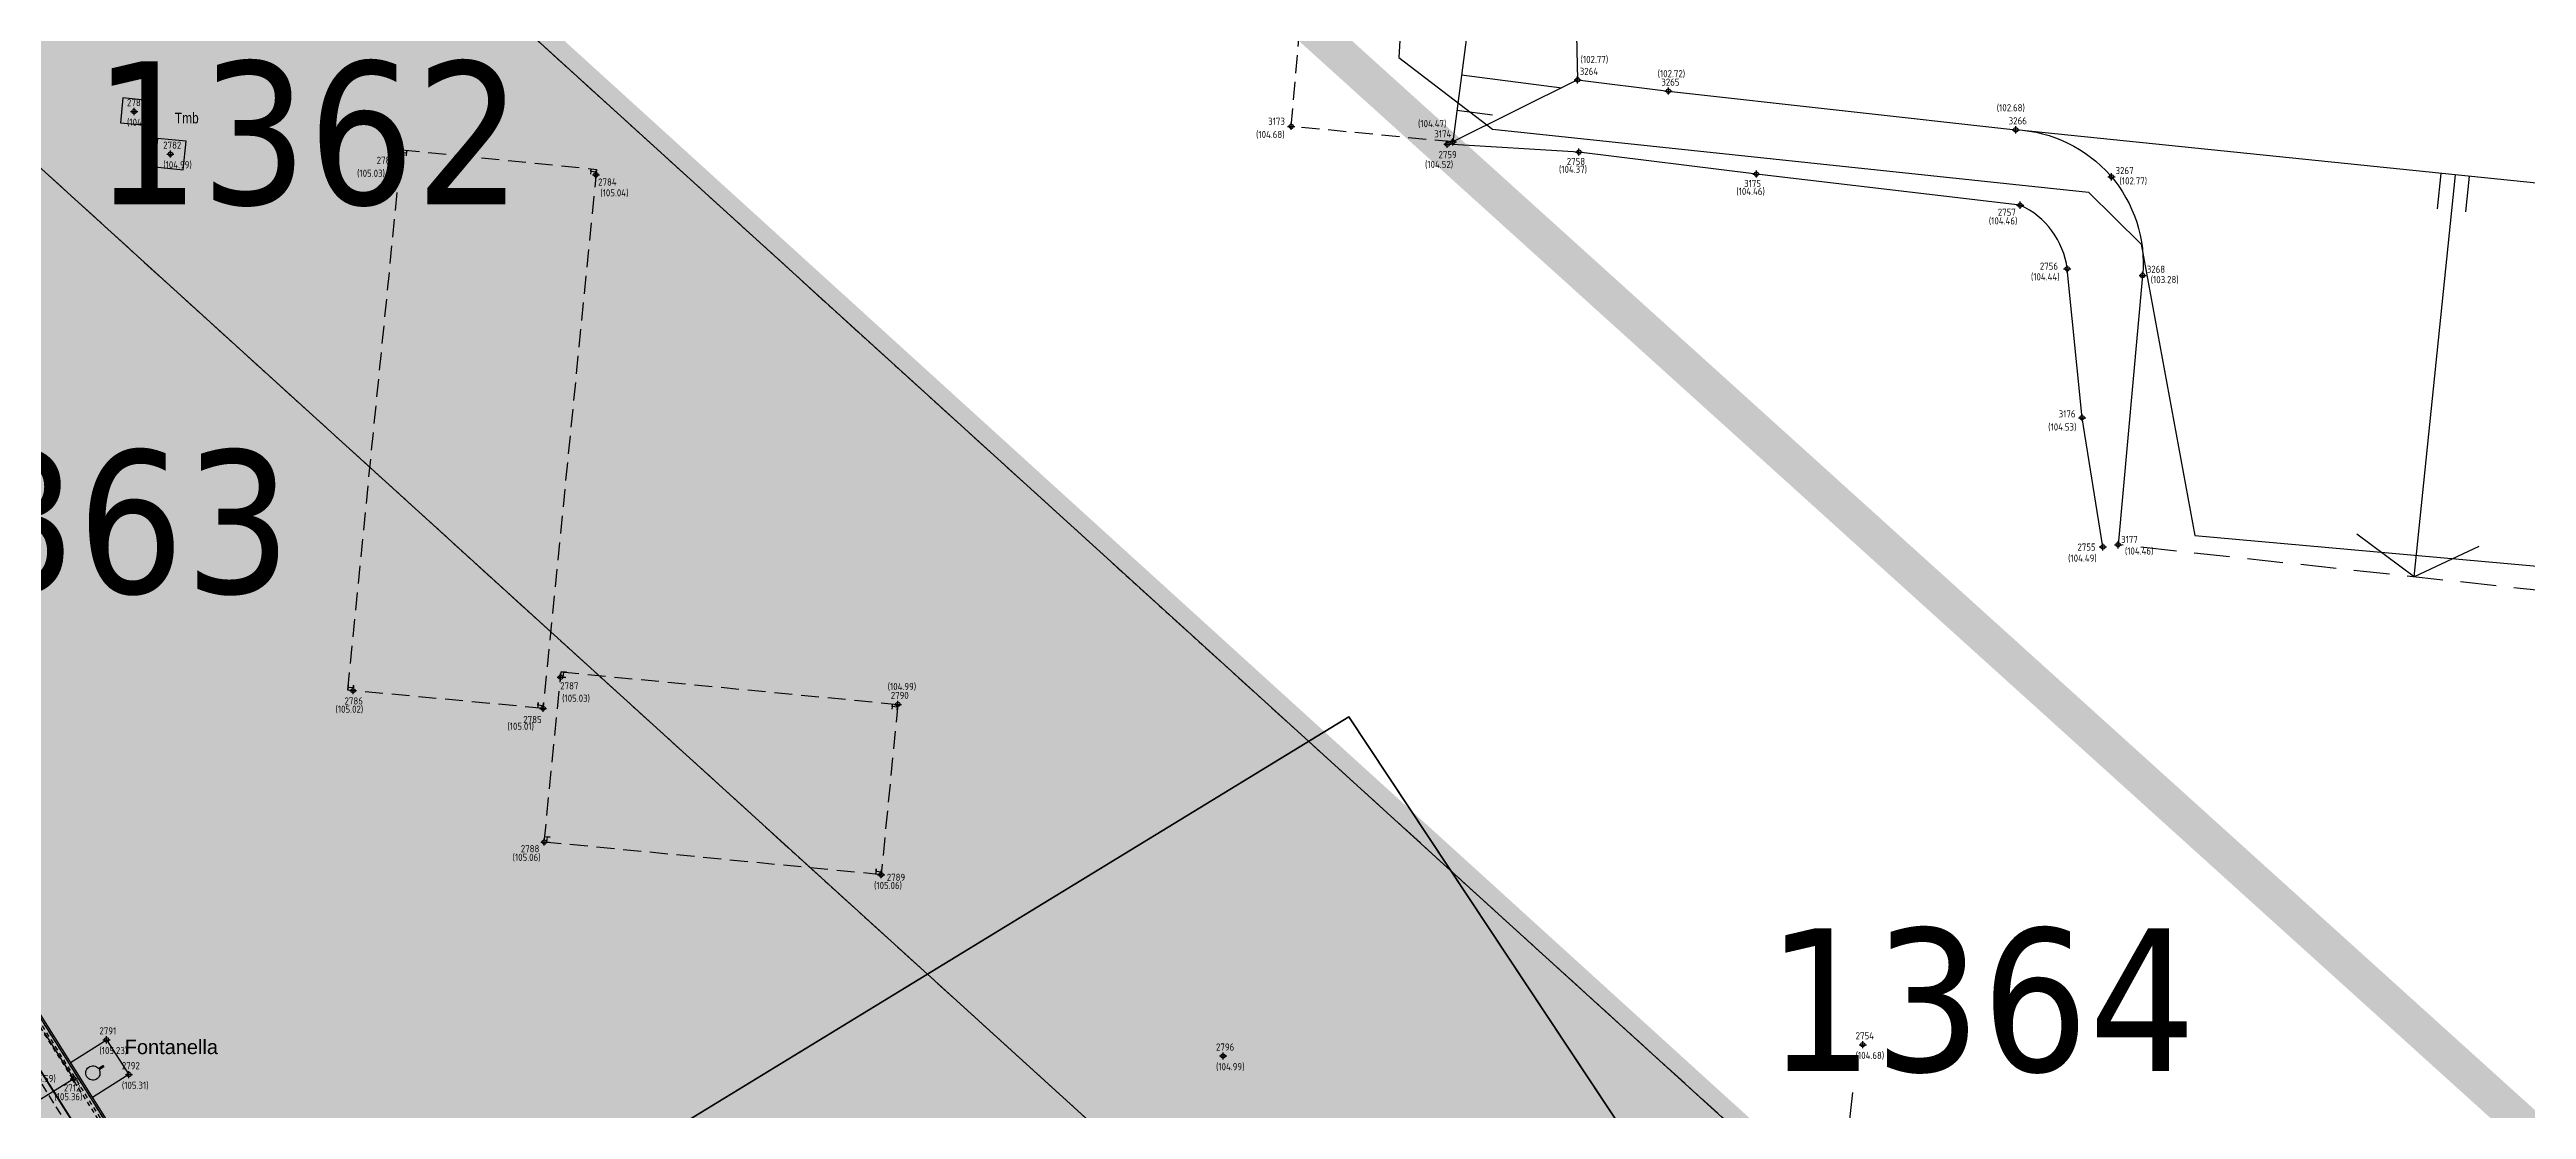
# Model space of a CAD drawing. Extents: x 9555 to 11275, y -8412 to -6382.
# Drawn here: x 10487.6 to 10556.9, y -7836.1 to -7806.4 of the extents above; entities that cross this region are included whole.
import ezdxf
from ezdxf.enums import TextEntityAlignment as Align

# ---------------------------------------------------------------- set-up
doc = ezdxf.new("R2010")
doc.units = 0
doc.header["$MEASUREMENT"] = 0
doc.header["$XCLIPFRAME"] = 2
doc.header["$PDMODE"] = 33
doc.header["$PDSIZE"] = 0.12
for name, pattern in [('DASHED', [0.75, 0.5, -0.25]), ('DASHEDX2', [1.5, 1, -0.5]), ('HIDDEN', [0.375, 0.25, -0.125]), ('HIDDEN2', [0.1875, 0.125, -0.0625]), ('PHANTOM2', [1.25, 0.625, -0.125, 0.125, -0.125, 0.125, -0.125]), ('TRATTEGGIATA', [0.75, 0.5, -0.25])]:
    doc.linetypes.add(name, pattern=pattern)
doc.layers.get('0').update_dxf_attribs({"color": 53, "lineweight": 50})
for name, color, linetype in [('01_PROG', 7, 'Continuous'), ('02_CAT', 7, 'Continuous'), ('Conf Lotti-Retino', 253, 'Continuous'), ('Conf Lotti_xLIMITE Comparto', 30, 'DASHEDX2'), ('Fgl-Cat_Txt-DivisioneAllegati', 161, 'DASHEDX2'), ('GEI-Nome_P', 6, 'Continuous'), ('GEI-Punti', 7, 'Continuous'), ('Gei-Punti_3D', 3, 'Continuous'), ('GEI-Quote_P', 3, 'Continuous'), ('GEI-Simboli', 6, 'Continuous'), ('Immagine', 181, 'Continuous'), ('Ril-Fabbr-Tettoia', 7, 'HIDDEN'), ('Ril-Fontanella', 4, 'Continuous'), ('Ril-Strada', 4, 'Continuous'), ('Ril-struttura_Ferro', 4, 'Continuous'), ('Ril-Tombino', 5, 'Continuous'), ('Ril-Vasca', 6, 'Continuous'), ('Ril_PQ1-Ciglio', 72, 'Continuous'), ('Ril_PQ1-Piede', 74, 'Continuous'), ('Ril_PQ1-Scarpate', 65, 'Continuous')]:
    doc.layers.add(name, color=color, linetype=linetype)
for name, color, linetype, lineweight in [('Conf Lotti', 2, 'PHANTOM2', 30), ('Fgl.957D_Estratto', 162, 'Continuous', 30), ('Fgl.958_Estratto', 190, 'Continuous', 30), ('Fr01 Fgl. 957D', 140, 'Continuous', 30), ('Fr03 Fgl. 958', 160, 'Continuous', 30), ('x Area Rilievo', 1, 'Continuous', 15)]:
    doc.layers.add(name, color=color, linetype=linetype, lineweight=lineweight)
doc.layers.add('Gei-Nome_p(OFF)', color=251, linetype='Continuous', plot=False)
doc.styles.add('Arial', font='arial.ttf')
doc.styles.add('HELVLA', font='helvl', dxfattribs={"width": 0.8})
doc.styles.get("Standard").update_dxf_attribs({"font": 'isocp.shx'})
doc.styles.add('Tahoma', font='tahoma.ttf')
picture_1 = doc.add_image_def('image1.png', size_in_pixel=(3510, 4950))
picture_2 = doc.add_image_def('image3.png', size_in_pixel=(3510, 4950))

# ---------------------------------------------------------------- blocks, each defined once
blk = doc.blocks.new('20043-1_Prog-Confini')
at = {"layer": 'Conf Lotti-Retino'}
h = blk.add_hatch(color=256, dxfattribs=at)
h.paths.add_polyline_path([(10440.90416144596, -7860.83060032168), (10481.5942124453, -7897.834921010903), (10443.95534884731, -7939.222717106983), (10455.05263548401, -7949.314804568148), (10501.47623780322, -7898.267286041699), (10547.18877136976, -7848.001660636663), (10411.9695062309, -7725.030641243258), (10340.57834246114, -7745.229577507136), (10225.51241240563, -7871.756384511547), (10219.57166360702, -7866.353752460756), (10165.52391621495, -7925.784801506587), (10195.69424327256, -7953.179523551184), (10249.90677393372, -8002.481449223193), (10270.62170846128, -8021.320012004217), (10278.89737695264, -8012.22006439802), (10188.63944448483, -7930.137751995549), (10307.72607652135, -7799.189769688855), (10366.91160524755, -7853.014236146046), (10397.9840078288, -7881.272081036064), (10388.56467752741, -7891.62960208233), (10401.88142326459, -7903.740108648259)])
h.paths.add_polyline_path([(10406.0576788046, -7872.394254370962), (10374.9852742804, -7844.136407866004), (10315.79974545998, -7790.311941612686), (10347.14732855373, -7755.842054370059), (10408.82520196826, -7738.391331224433), (10442.93861544669, -7769.414730339371), (10528.01781476451, -7846.787402484451), (10491.68629990599, -7886.737634374716), (10437.67950494375, -7837.622808733126)], flags=16)
blk.add_hatch(color=41, dxfattribs=at).paths.add_polyline_path([(10374.9852742804, -7844.136407866004), (10442.93861544669, -7769.414730339371), (10528.01781476451, -7846.787402484451), (10491.68629990599, -7886.737634374716), (10437.67950494375, -7837.622808733126), (10406.0576788046, -7872.394254370962)])
at = {"layer": 'Conf Lotti'}
for p, q in [((10547.18877136976, -7848.001660636663), (10411.9695062309, -7725.030641243259)), ((10408.82520196826, -7738.391331224434), (10528.01781476451, -7846.78740248445))]:
    blk.add_line(p, q, dxfattribs=at)
at = {"layer": 'Conf Lotti_xLIMITE Comparto', "const_width": 1}
blk.add_lwpolyline([(10220.16127169158, -8076.806445670572), (10388.56467752741, -7891.629602082331), (10442.57147426394, -7940.744429337481), (10443.95534884731, -7939.222717106983), (10542.72119990987, -8029.042295507654), (10562.90537483127, -8006.847722235286), (10508.8985798685, -7957.732896593227), (10535.13800726631, -7928.879951339147), (10501.47623780322, -7898.267286041699), (10547.18877136976, -7848.001660636663), (10411.9695062309, -7725.030641243259), (10340.57834246114, -7745.229577507138), (10225.51241240563, -7871.756384511547), (10219.57166360702, -7866.353752460757), (10165.52391621495, -7925.784801506588), (10195.69424327256, -7953.179523551185), (10145.19012518152, -8008.626232577647)], close=True, dxfattribs=at)
blk = doc.blocks.new('-Fgl. 957D Estratto Foglio Intero_PostFR1')
at = {"layer": 'Immagine'}
image = blk.add_image(picture_1, insert=(10047.10652658358, -8052.467191756538), size_in_units=(594.3230901945512, 838.1479477102646), rotation=0.0016211727915770014, dxfattribs=at)
image.set_boundary_path([(307.5021249750134, 335.1810387049118), (3170.119478927532, 4586.921474975607)])
image.dxf.flags = 15
blk = doc.blocks.new('-Fgl. 958 Estratto Foglio Intero_PostFR3')
at = {"layer": 'Immagine'}
image = blk.add_image(picture_2, insert=(9716.786041246873, -8308.17513906339), size_in_units=(1485.8142875308895, 2095.3791234409982), rotation=-0.001043539486264, dxfattribs=at)
image.set_boundary_path([(486.9858317041253, 415.0435325266662), (2987.88009123626, 4584.843253445799)])
image.dxf.flags = 15
blk = doc.blocks.new('- Fogli_Unione (Estratti_20043_SpostatoComeAll.957E_SuRIL_PostFR1-FR2-FR3 (2021-02-08)')
for name in ['-Fgl. 958 Estratto Foglio Intero_PostFR3', '-Fgl. 957D Estratto Foglio Intero_PostFR1']:
    blk.add_blockref(name, (0, 0))
blk = doc.blocks.new('2493-1_PostFRAZ')
at = {"layer": 'Fgl-Cat_Txt-DivisioneAllegati', "const_width": 2}
blk.add_lwpolyline([(10572.91134420685, -7653.146985558054), (10492.34785894134, -7694.231719670094), (10459.62728548191, -7713.257951850282), (10450.28851737925, -7723.462419242983), (10434.96734342231, -7756.535230837614), (10492.70271197968, -7847.201382217946), (10523.86931551658, -7828.666211695693), (10559.90550008852, -7882.43428919164)], dxfattribs=at)
at = {"layer": 'Fgl.957D_Estratto'}
blk.add_lwpolyline([(10562.24288654445, -7882.954484898628), (10523.91508266357, -7825.123282965261), (10492.97729123621, -7844.02864983664), (10436.8686949282, -7755.148285340983), (10440.02822577267, -7747.644624432681), (10447.52023338362, -7731.879156696837), (10451.89109081936, -7724.536595822608), (10455.42526585608, -7719.708280208923), (10460.55087177335, -7714.471819567769), (10465.3673225614, -7710.819585009283), (10493.0000189699, -7695.39045584407), (10558.94543207558, -7661.726184453651), (10572.58996468731, -7655.002871725294), (10334.26869687568, -7271.191968702045), (10110.60526551605, -7513.986580718385), (10171.0342675759, -7684.741549265338), (10180.59672116508, -7692.362932777543), (10223.22747420712, -7729.645648423983), (10232.61221798256, -7734.871073889092), (10198.60251769376, -7762.910695947465), (10230.94279789509, -7853.850022477744)], dxfattribs=at)
at = {"layer": 'Fgl.958_Estratto'}
blk.add_lwpolyline([(10572.58996468731, -7655.002871725294), (10558.94543207558, -7661.726184453651), (10493.0000189699, -7695.39045584407), (10465.3673225614, -7710.819585009283), (10460.55087177335, -7714.471819567769), (10455.42526585608, -7719.708280208923), (10451.89109081936, -7724.536595822608), (10447.52023338362, -7731.879156696837), (10440.02822577267, -7747.644624432681), (10436.8686949282, -7755.148285340983), (10492.97729123621, -7844.02864983664), (10523.9150826636, -7825.123282965309), (10562.24288654445, -7882.954484898628), (10603.55413181223, -7945.284772326779), (10619.42577811035, -7968.789662234497), (10623.96964949587, -7975.196771258089), (10645.66260913275, -8006.5326801698), (10670.76010307028, -8043.612982856872), (10703.01754331994, -8097.083766056017)], dxfattribs=at)
blk.add_lwpolyline([(10498.36438095934, -7749.3172743205), (10496.88264199482, -7766.965895097385), (10526.59571389798, -7784.730564442938), (10525.32068963946, -7806.659735162631), (10527.93429101859, -7808.670365241812), (10544.62110372837, -7810.436508009248), (10546.09042225894, -7811.888676361738), (10547.59618719626, -7820.052568737513), (10563.74381695843, -7821.491495861453), (10566.62533076928, -7813.86126725553), (10628.18709073285, -7820.640570846872), (10631.21722887118, -7818.883537293405), (10633.92121196612, -7798.691908052703), (10604.36289849083, -7780.074541152224), (10606.36369876267, -7756.809755411853), (10500.19227123906, -7747.533687877863)], close=True, dxfattribs=at)
at = {"layer": 'Fr01 Fgl. 957D'}
for points in [[(10526.77248132878, -7829.43469093754), (10522.78858574265, -7825.811659109349)], [(10512.1208962231, -7832.330436783272), (10528.01781476451, -7846.787402484451), (10491.68629990599, -7886.737634374716), (10437.67950494375, -7837.622808733126), (10406.0576788046, -7872.394254370962)]]:
    blk.add_lwpolyline(points, dxfattribs=at)
at = {"layer": 'Fr03 Fgl. 958'}
blk.add_line((10537.36981118032, -7841.443575948435), (10538.02728273588, -7835.644011496625), dxfattribs=at)
for points in [[(10522.78858574265, -7825.811659109349), (10439.14428784218, -7749.743914112336)], [(10449.83280437737, -7775.684439317798), (10512.1208962231, -7832.330436783272)], [(10542.49699736546, -7853.160748006916), (10547.18877136976, -7848.001660636663), (10526.77248132878, -7829.434690937541)]]:
    blk.add_lwpolyline(points, dxfattribs=at)
at = {"layer": '02_CAT'}
blk.add_blockref('- Fogli_Unione (Estratti_20043_SpostatoComeAll.957E_SuRIL_PostFR1-FR2-FR3 (2021-02-08)', (2.400635534626417, 6.76379925128731), dxfattribs=at)
at = {"layer": 'Fr03 Fgl. 958', "style": 'Tahoma'}
for s, p in [('1362', (10488.77663891929, -7810.772261230881)), ('1363', (10482.32056100486, -7821.659189122558)), ('1364', (10535.61868483304, -7835.047481287596))]:
    blk.add_text(s, height=4, dxfattribs=at).set_placement(p)

msp = doc.modelspace()

# ---------------------------------------------------------------- linework, layer by layer
at = {"layer": 'Gei-Nome_p(OFF)'}
for p in [(10538.3016, -7834.306), (10520.3994, -7834.6224)]:
    msp.add_point(p, dxfattribs=at)
at = {"layer": 'GEI-Punti'}
for p in [(10530.3198, -7807.2906), (10532.863, -7807.6034), (10489.9207, -7808.1772), (10490.9352, -7809.3672), (10526.6726, -7809.0922), (10526.8264, -7809.0286), (10530.3587, -7809.3116), (10542.584, -7808.6891), (10497.3904, -7809.3981), (10502.8461, -7809.9459), (10535.323, -7809.9281), (10545.2607, -7810.0043), (10542.705, -7810.7993), (10544.0228, -7812.5811), (10546.1343, -7812.7681), (10544.4412, -7816.7491), (10545.0208, -7820.3688), (10545.4483, -7820.3084), (10496.0485, -7824.3928), (10501.8563, -7824.0172), (10501.365, -7824.8886), (10511.2954, -7824.7766), (10501.3988, -7828.6324), (10510.8276, -7829.5469), (10489.1479, -7834.17), (10488.2311, -7835.2613), (10489.7768, -7835.1447)]:
    msp.add_point(p, dxfattribs=at)
at = {"layer": 'GEI-Punti', "color": 104}
msp.add_point((10522.3039, -7808.5938), dxfattribs=at)
at = {"layer": 'Gei-Punti_3D'}
for p in [(10489.9207, -7808.1772, 104.9925), (10490.9352, -7809.3672, 104.9914), (10497.3904, -7809.3981, 105.034), (10502.8461, -7809.9459, 105.045), (10496.0485, -7824.3928, 105.0151), (10501.8563, -7824.0172, 105.025), (10501.365, -7824.8886, 105.0088), (10511.2954, -7824.7766, 104.9871), (10501.3988, -7828.6324, 105.0587), (10510.8276, -7829.5469, 105.0587), (10489.1479, -7834.17, 105.2252), (10538.3016, -7834.306, 104.6804), (10520.3994, -7834.6224, 104.9941), (10488.2311, -7835.2613, 105.363), (10489.7768, -7835.1447, 105.3052)]:
    msp.add_point(p, dxfattribs=at)
at = {"layer": 'GEI-Simboli'}
for p, q in [((10530.3198, -7807.3906), (10530.3198, -7807.1906)), ((10530.2198, -7807.2906), (10530.4198, -7807.2906)), ((10532.763, -7807.6034), (10532.963, -7807.6034)), ((10532.863, -7807.7034), (10532.863, -7807.5034)), ((10489.8207, -7808.1772), (10490.0207, -7808.1772)), ((10489.9207, -7808.2772), (10489.9207, -7808.0772)), ((10542.584, -7808.7891), (10542.584, -7808.5891)), ((10490.9352, -7809.4672), (10490.9352, -7809.2672)), ((10497.3904, -7809.4981), (10497.3904, -7809.2981)), ((10526.5726, -7809.0922), (10526.7726, -7809.0922)), ((10526.6726, -7809.1922), (10526.6726, -7808.9922)), ((10526.7264, -7809.0286), (10526.9264, -7809.0286)), ((10526.8264, -7809.1286), (10526.8264, -7808.9286)), ((10530.2587, -7809.3116), (10530.4587, -7809.3116)), ((10530.3587, -7809.4116), (10530.3587, -7809.2116)), ((10542.484, -7808.6891), (10542.684, -7808.6891)), ((10490.8352, -7809.3672), (10491.0352, -7809.3672)), ((10497.2904, -7809.3981), (10497.4904, -7809.3981)), ((10502.7461, -7809.9459), (10502.9461, -7809.9459)), ((10502.8461, -7810.0459), (10502.8461, -7809.8459)), ((10535.223, -7809.9281), (10535.423, -7809.9281)), ((10535.323, -7810.0281), (10535.323, -7809.8281)), ((10545.1607, -7810.0043), (10545.3607, -7810.0043)), ((10545.2607, -7810.1043), (10545.2607, -7809.9043)), ((10542.705, -7810.8993), (10542.705, -7810.6993)), ((10542.605, -7810.7993), (10542.805, -7810.7993)), ((10543.9228, -7812.5811), (10544.1228, -7812.5811)), ((10544.0228, -7812.6811), (10544.0228, -7812.4811)), ((10546.0343, -7812.7681), (10546.2343, -7812.7681)), ((10546.1343, -7812.8681), (10546.1343, -7812.6681)), ((10544.3412, -7816.7491), (10544.5412, -7816.7491)), ((10544.4412, -7816.8491), (10544.4412, -7816.6491)), ((10544.9208, -7820.3688), (10545.1208, -7820.3688)), ((10545.0208, -7820.4688), (10545.0208, -7820.2688)), ((10545.3483, -7820.3084), (10545.5483, -7820.3084)), ((10545.4483, -7820.4084), (10545.4483, -7820.2084)), ((10495.9485, -7824.3928), (10496.1485, -7824.3928)), ((10496.0485, -7824.4928), (10496.0485, -7824.2928)), ((10501.7563, -7824.0172), (10501.9563, -7824.0172)), ((10501.8563, -7824.1172), (10501.8563, -7823.9172)), ((10501.265, -7824.8886), (10501.465, -7824.8886)), ((10501.365, -7824.9886), (10501.365, -7824.7886)), ((10511.1954, -7824.7766), (10511.3954, -7824.7766)), ((10511.2954, -7824.8766), (10511.2954, -7824.6766)), ((10501.2988, -7828.6324), (10501.4988, -7828.6324)), ((10501.3988, -7828.7324), (10501.3988, -7828.5324)), ((10510.7276, -7829.5469), (10510.9276, -7829.5469)), ((10510.8276, -7829.6469), (10510.8276, -7829.4469)), ((10489.0479, -7834.17), (10489.2479, -7834.17)), ((10489.1479, -7834.27), (10489.1479, -7834.07)), ((10538.3016, -7834.406), (10538.3016, -7834.206)), ((10520.2994, -7834.6224), (10520.4994, -7834.6224)), ((10520.3994, -7834.7224), (10520.3994, -7834.5224)), ((10538.2016, -7834.306), (10538.4016, -7834.306)), ((10488.1311, -7835.2613), (10488.3311, -7835.2613)), ((10488.2311, -7835.3613), (10488.2311, -7835.1613)), ((10489.6768, -7835.1447), (10489.8768, -7835.1447)), ((10489.7768, -7835.2447), (10489.7768, -7835.0447))]:
    msp.add_line(p, q, dxfattribs=at)
at = {"layer": 'GEI-Simboli', "color": 104}
for p, q in [((10522.2039, -7808.5938), (10522.4039, -7808.5938)), ((10522.3039, -7808.6938), (10522.3039, -7808.4938))]:
    msp.add_line(p, q, dxfattribs=at)
at = {"layer": 'Ril-Fabbr-Tettoia', "color": 7, "linetype": 'HIDDEN'}
for points in [[(10497.53964952618, -7809.413085957891), (10497.55463548407, -7809.263836431706), (10497.54714250513, -7809.338461194797), (10497.39789297894, -7809.323475236912), (10497.40538595789, -7809.248850473818), (10497.3904, -7809.398100000002)], [(10502.8461, -7809.9459), (10502.86108595789, -7809.796650473815), (10502.85359297895, -7809.871275236906), (10502.70434345276, -7809.856289279021), (10502.7118364317, -7809.781664515926), (10502.69685047382, -7809.930914042111)], [(10501.8563, -7824.0172), (10502.00581689755, -7824.029229020989), (10501.93105844878, -7824.023214510495), (10501.94308746976, -7823.873697612942), (10502.01784591854, -7823.879712123435), (10501.86832902099, -7823.867683102448)], [(10496.0485, -7824.3928), (10496.06348595789, -7824.243550473815), (10496.05599297895, -7824.318175236906), (10495.90674345276, -7824.30318927902), (10495.9142364317, -7824.228564515926), (10495.89925047382, -7824.377814042111)], [(10501.365, -7824.8886), (10501.37998595789, -7824.739350473816), (10501.37249297894, -7824.813975236906), (10501.22324345276, -7824.798989279021), (10501.2307364317, -7824.724364515927), (10501.21575047382, -7824.873614042112)], [(10511.28076045743, -7824.92588390333), (10511.2954, -7824.776599999999), (10511.28808022871, -7824.851241951666), (10511.13879632539, -7824.836602409094), (10511.14611609667, -7824.761960457427), (10511.1314765541, -7824.911244360757)], [(10501.3988, -7828.6324), (10501.54809940846, -7828.646880560522), (10501.47344970423, -7828.63964028026), (10501.48793026475, -7828.4903408718), (10501.56257996898, -7828.49758115206), (10501.41328056052, -7828.48310059154)], [(10510.8276, -7829.5469), (10510.84223954258, -7829.397616096671), (10510.83491977129, -7829.472258048337), (10510.68563586797, -7829.457618505755), (10510.69295563926, -7829.38297655409), (10510.67831609667, -7829.532260457418)]]:
    msp.add_lwpolyline(points, dxfattribs=at)
at = {"layer": 'Ril-Fontanella'}
msp.add_lwpolyline([(10488.14290378623, -7834.801314848138), (10489.1479, -7834.17), (10489.7768, -7835.1447), (10488.75988893544, -7835.783499475558)], dxfattribs=at)
at = {"layer": 'Ril-Fontanella', "color": 7}
msp.add_lwpolyline([(10489.07081612018, -7834.92588466043), (10488.94393284973, -7835.007752813488, -19.94987437104306), (10488.92224628263, -7834.974141910388), (10489.04912955308, -7834.892273757328)], format="xyb", close=True, dxfattribs=at)
at = {"layer": 'Ril-Strada'}
msp.add_line((10488.2311, -7835.2613), (10487.41623989987, -7833.963406846028), dxfattribs=at)
msp.add_lwpolyline([(10488.2311, -7835.2613), (10485.2093, -7837.1289), (10484.21924739421, -7836.325096535968)], dxfattribs=at)
at = {"layer": 'Ril-struttura_Ferro', "color": 8, "linetype": 'HIDDEN2'}
for points in [[(10507.76997306844, -7866.273661533894), (10507.7107, -7866.3109), (10470.51619229011, -7807.107800852349)], [(10507.76997306844, -7866.273661533894), (10470.57546535855, -7807.070562386242)], [(10507.83025519951, -7866.235789121451), (10470.63574748962, -7807.032689973799)]]:
    msp.add_lwpolyline(points, dxfattribs=at)
at = {"layer": 'Ril-struttura_Ferro'}
for points in [[(10507.78936209397, -7866.170698904362), (10473.17509869265, -7811.074616330676), (10470.5195701886, -7806.806937704755)], [(10507.8317, -7866.1441), (10473.2173, -7811.0478), (10470.56062808373, -7806.778294212336)]]:
    msp.add_lwpolyline(points, dxfattribs=at)
at = {"layer": 'Ril-struttura_Ferro', "linetype": 'DASHED'}
for points in [[(10495.89925047382, -7824.377814042111), (10497.40538595789, -7809.248850473818), (10502.86108595789, -7809.796650473815), (10501.365, -7824.8886)], [(10501.86832902099, -7823.867683102448), (10511.2954, -7824.776599999999), (10510.8276, -7829.5469), (10501.3988, -7828.6324)]]:
    msp.add_lwpolyline(points, close=True, dxfattribs=at)
at = {"layer": 'Ril-struttura_Ferro', "color": 8, "linetype": 'HIDDEN'}
msp.add_lwpolyline([(10507.02583498499, -7866.741168304323), (10472.38515010194, -7811.603030231092)], dxfattribs=at)
at = {"layer": 'Ril-Tombino'}
for points in [[(10490.30365059197, -7807.863593807288), (10489.60709380729, -7807.794249408025), (10489.53774940803, -7808.490806192714), (10490.23430619271, -7808.560150591975)], [(10491.3728578194, -7809.008792922613), (10490.57679292262, -7808.929542180601), (10490.4975421806, -7809.725607077385), (10491.29360707739, -7809.804857819397)]]:
    msp.add_lwpolyline(points, close=True, dxfattribs=at)
at = {"layer": 'Ril-Vasca', "color": 4}
msp.add_line((10567.188, -7811.2103), (10542.584, -7808.6891), dxfattribs=at)
at = {"layer": 'Ril-Vasca', "color": 8}
for p, q in [((10553.73231010723, -7821.208380835221), (10554.886, -7809.949700000001)), ((10554.38614631955, -7810.903715879398), (10554.48808367187, -7809.908925059077)), ((10555.18197897582, -7810.985265761243), (10555.28391632813, -7809.990474940918))]:
    msp.add_line(p, q, dxfattribs=at)
at = {"layer": 'Ril-Vasca', "color": 8, "linetype": 'DASHEDX2'}
msp.add_line((10561.9909, -7822.1056), (10545.4483, -7820.3084), dxfattribs=at)
at = {"layer": 'Ril-Vasca', "color": 4}
msp.add_lwpolyline([(10530.3198, -7807.2906), (10532.863, -7807.6034), (10542.584, -7808.6891, -0.4274823082079892), (10546.1343, -7812.7681), (10545.4483, -7820.3084)], format="xyb", dxfattribs=at)
at = {"layer": 'Ril-Vasca'}
msp.add_lwpolyline([(10545.0208, -7820.3688), (10544.4412, -7816.7491), (10544.0228, -7812.5811, 0.2603270284358705), (10542.705, -7810.7993), (10535.323, -7809.9281), (10530.3587, -7809.3116), (10526.6726, -7809.0922)], format="xyb", dxfattribs=at)
at = {"layer": 'Ril-Vasca', "color": 8}
msp.add_lwpolyline([(10555.54201428676, -7820.35692867415), (10553.73231010723, -7821.208380835221), (10552.13107488382, -7820.01002956814)], dxfattribs=at)
at = {"layer": 'Ril_PQ1-Ciglio'}
msp.add_lwpolyline([(10531.3958, -7783.5683), (10528.5449, -7795.8677), (10526.8264, -7809.0286)], dxfattribs=at)
at = {"layer": 'Ril_PQ1-Ciglio', "linetype": 'DASHED'}
msp.add_lwpolyline([(10526.8264, -7809.0286), (10522.3039, -7808.5938), (10522.6775, -7804.3342)], dxfattribs=at)
at = {"layer": 'Ril_PQ1-Piede'}
msp.add_line((10530.3198, -7807.2906), (10526.8264, -7809.0286), dxfattribs=at)
msp.add_lwpolyline([(10531.3958, -7783.5683), (10532.1746, -7787.5954), (10530.179, -7801.0349), (10530.3198, -7807.2906)], dxfattribs=at)
at = {"layer": 'Ril_PQ1-Scarpate'}
for p, q in [((10527.07216145333, -7807.146469123551), (10529.87410713049, -7807.512336476558)), ((10526.94268441232, -7808.138051543651), (10527.93426683243, -7808.267528584654))]:
    msp.add_line(p, q, dxfattribs=at)
at = {"layer": 'x Area Rilievo', "linetype": 'TRATTEGGIATA', "lineweight": 0, "ltscale": 10, "const_width": 1}
msp.add_lwpolyline([(10561.07149934658, -7840.39094901755), (10415.94621352923, -7709.14709076673), (10326.9597508744, -7738.791306180847), (10288.99635219976, -7748.931552523323), (10283.89479490509, -7766.399348722887), (10280.73648282939, -7779.083123725182), (10263.2485047391, -7802.295731300152), (10149.98806323699, -7927.535526623604), (10182.71201299121, -7957.129386844181), (10084.03719166614, -8066.240867096521), (10054.06449289553, -8039.135097025583), (10024.50474021594, -8071.821331745366), (10019.77499984519, -8077.051328274692), (10070.40855334693, -8122.841714705921), (10149.87789731431, -8034.967854677781), (10222.80398030987, -8100.918460359984), (10229.34239375365, -8093.52879458494), (10229.34239375365, -8093.52879458494), (10397.88770391234, -7907.156749173051), (10402.97828697195, -7911.760411158812), (10454.44046181826, -7958.30016019544)], close=True, dxfattribs=at)

# ---------------------------------------------------------------- block references
at = {"layer": '01_PROG'}
msp.add_blockref('20043-1_Prog-Confini', (0, 0), dxfattribs=at)
at = {"layer": '02_CAT'}
msp.add_blockref('2493-1_PostFRAZ', (0, 0), dxfattribs=at)

# ---------------------------------------------------------------- texts
at = {"layer": 'GEI-Nome_P'}
for s, p in [('3264', (10530.38080851671, -7807.152188290155)), ('2781', (10489.7207, -7808.0272)), ('3265', (10532.663, -7807.4534)), ('3266', (10542.384, -7808.5391)), ('2782', (10490.7352, -7809.2172)), ('3174', (10526.30934383235, -7808.901659919673)), ('2759', (10526.42819962938, -7809.48342759189)), ('2783', (10496.70857200493, -7809.642803422316)), ('2758', (10530.0160403585, -7809.674012414021)), ('3267', (10545.37612621402, -7809.930405170781)), ('2784', (10502.90709049089, -7810.250810055076)), ('3175', (10534.9803403585, -7810.290512414021)), ('2757', (10542.07956158964, -7811.095429727545)), ('2756', (10543.25790690447, -7812.605371551448)), ('3268', (10546.24972621402, -7812.694205170781)), ('3176', (10543.78418104435, -7816.744070287584)), ('2755', (10544.30949221091, -7820.472206351668)), ('3177', (10545.53079050097, -7820.258795538324)), ('2787', (10501.8459989336, -7824.35763955198)), ('2790', (10511.0954, -7824.6266)), ('2786', (10495.80859806752, -7824.781324082916)), ('2785', (10500.81177061408, -7825.300970221377)), ('2788', (10500.74209704204, -7828.918388883678)), ('2789', (10510.98450497683, -7829.720654840748)), ('2791', (10488.9479, -7834.02)), ('2792', (10489.5768, -7834.9947)), ('2712', (10487.95328007007, -7835.616811644185))]:
    msp.add_text(s, height=0.2, dxfattribs=at).set_placement(p)
at = {"layer": 'GEI-Nome_P', "color": 104}
msp.add_text('3173', height=0.2, dxfattribs=at).set_placement((10521.65939150641, -7808.551045579584))
at = {"layer": 'Gei-Nome_p(OFF)'}
for s, p in [('2754', (10538.1016, -7834.156)), ('2796', (10520.1994, -7834.4724))]:
    msp.add_text(s, height=0.2, dxfattribs=at).set_placement(p)
at = {"layer": 'GEI-Quote_P'}
for s, p in [('(102.77)', (10530.40312595652, -7806.817356229092)), ('(102.72)', (10532.55903434345, -7807.216815640537)), ('(104.99)', (10489.7207, -7808.5772)), ('(102.68)', (10542.05016242567, -7808.171458167601)), ('(104.99)', (10490.7352, -7809.7672)), ('(105.03)', (10496.15982628806, -7810.005486149951)), ('(104.52)', (10526.04790420148, -7809.757447406547)), ('(104.37)', (10529.79693078307, -7809.895496054175)), ('(102.77)', (10545.48489813721, -7810.219476187664)), ('(105.04)', (10502.96731604824, -7810.553286149952)), ('(104.46)', (10534.76123078307, -7810.511996054175)), ('(104.46)', (10541.82855879026, -7811.338728907223)), ('(104.44)', (10543.00686502025, -7812.9044150732)), ('(103.28)', (10546.35849813722, -7812.983276187663)), ('(104.53)', (10543.48975499518, -7817.109571486771)), ('(104.46)', (10545.63751506903, -7820.582901788355)), ('(104.49)', (10544.04735023403, -7820.781691000628)), ('(105.03)', (10501.89832805071, -7824.704922677587)), ('(104.99)', (10511.00947668807, -7824.377122396757)), ('(105.02)', (10495.55587275278, -7825.012200745119)), ('(105.01)', (10500.3669613505, -7825.491316874393)), ('(105.06)', (10500.51168809515, -7829.159908704792)), ('(105.06)', (10510.6276, -7829.9469)), ('(105.23)', (10488.9479, -7834.57)), ('(104.99)', (10520.1994, -7835.0224)), ('(104.68)', (10538.1016, -7834.706)), ('(105.59)', (10486.9346335773, -7835.351797845771)), ('(105.36)', (10487.68741547797, -7835.862205882821)), ('(105.31)', (10489.5768, -7835.5447))]:
    msp.add_text(s, height=0.2, dxfattribs=at).set_placement(p)
at = {"layer": 'GEI-Quote_P', "color": 104}
for s, p in [('(104.47)', (10525.85318474304, -7808.615280910738)), ('(104.68)', (10521.31935746834, -7808.918398019294))]:
    msp.add_text(s, height=0.2, dxfattribs=at).set_placement(p)
at = {"layer": 'Ril-Fontanella', "color": 7, "style": 'Arial'}
msp.add_text('Fontanella', height=0.4, dxfattribs=at).set_placement((10489.65761519468, -7834.570253363541))
at = {"layer": 'Ril-Tombino', "style": 'HELVLA', "width": 0.8}
msp.add_text('Tmb', height=0.3, dxfattribs=at).set_placement((10491.39243016241, -7808.352697693001), align=Align.MIDDLE)

doc.saveas('drawing.dxf')
